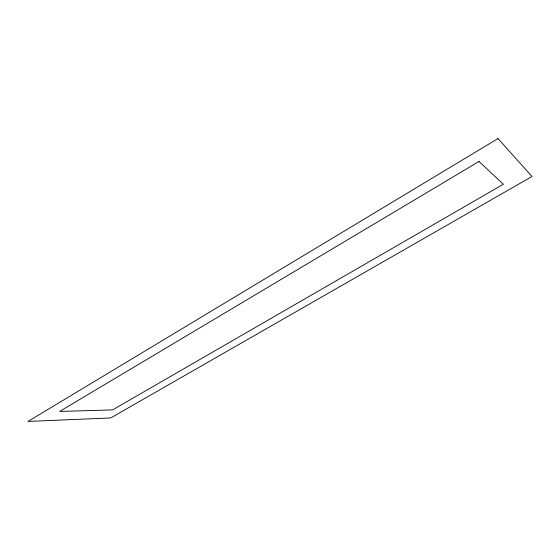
<?xml version="1.0" encoding="UTF-8"?>
<svg xmlns="http://www.w3.org/2000/svg" width="560" height="560" viewBox="0 0 560 560"><rect width="100%" height="100%" fill="white"/><g stroke="black" fill="none" stroke-linecap="round" stroke-linejoin="round"><path stroke-width="0.84" d="M498.001 138.565L28 421.435L110.698 417.949L532 176.484L498.001 138.565M479.003 161.469L59.633 411.439L112.602 409.892L503.349 184.261L479.003 161.469"/></g></svg>
